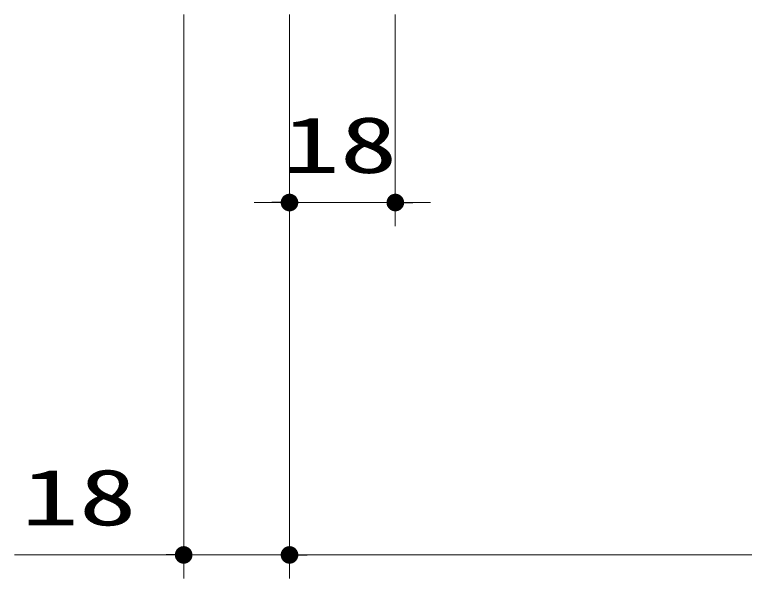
# Model space of a CAD drawing. Units: millimetres, scale not verified. Extents: x -1306 to 1306, y -607 to 607.
# Drawn here: x -1000.6 to -876.4, y -428.1 to -332.1 of the extents above; entities that cross this region are included whole.
import ezdxf
from ezdxf.enums import TextEntityAlignment as Align

# ---------------------------------------------------------------- set-up
doc = ezdxf.new("R2010")
doc.units = ezdxf.units.MM
doc.header["$LTSCALE"] = 5
doc.header["$PDMODE"] = 32
doc.header["$PDSIZE"] = 2.5
for name, color, linetype, lineweight in [('0-6_寸法線', 3, 'Continuous', 13), ('0-7_0', 3, 'Continuous', 25), ('0-8_DEFPOINTS', 7, 'Continuous', 5)]:
    doc.layers.add(name, color=color, linetype=linetype, lineweight=lineweight)
doc.styles.add('ＭＳ ゴシック', font='')
doc.styles.get('ＭＳ ゴシック').set_extended_font_data('MS Gothic')

# ---------------------------------------------------------------- blocks, each defined once
blk = doc.blocks.new('_DOT')
at = {"layer": '0-7_0'}
blk.add_line((-2.5, 0), (-5, 0), dxfattribs=at)
for points in [[(0, 0), (-1.594, 1.926), (-1.34, 2.111)], [(0, 0), (-1.34, 2.111), (-1.064, 2.262)], [(0, 0), (-1.064, 2.262), (-0.773, 2.378)], [(0, 0), (-0.773, 2.378), (-0.468, 2.456)], [(0, 0), (-0.468, 2.456), (-0.157, 2.495)], [(0, 0), (-0.157, 2.495), (0.157, 2.495)], [(0, 0), (0.157, 2.495), (0.468, 2.456)], [(0, 0), (0.468, 2.456), (0.773, 2.378)], [(0, 0), (0.773, 2.378), (1.064, 2.262)], [(0, 0), (1.064, 2.262), (1.34, 2.111)], [(0, 0), (1.34, 2.111), (1.594, 1.926)], [(0, 0), (-2.5, 0), (-2.48, 0.313)], [(0, 0), (-2.48, -0.313), (-2.5, 0)], [(0, 0), (-2.48, 0.313), (-2.421, 0.622)], [(0, 0), (-2.421, -0.622), (-2.48, -0.313)], [(0, 0), (-2.421, 0.622), (-2.324, 0.92)], [(0, 0), (-2.324, -0.92), (-2.421, -0.622)], [(0, 0), (-2.324, 0.92), (-2.191, 1.204)], [(0, 0), (-2.191, -1.204), (-2.324, -0.92)], [(0, 0), (-2.191, 1.204), (-2.023, 1.469)], [(0, 0), (-2.023, -1.469), (-2.191, -1.204)], [(0, 0), (-2.023, 1.469), (-1.822, 1.711)], [(0, 0), (-1.822, -1.711), (-2.023, -1.469)], [(0, 0), (-1.822, 1.711), (-1.594, 1.926)], [(0, 0), (-1.594, -1.926), (-1.822, -1.711)], [(0, 0), (-1.34, -2.111), (-1.594, -1.926)], [(0, 0), (-1.064, -2.262), (-1.34, -2.111)], [(0, 0), (-0.773, -2.378), (-1.064, -2.262)], [(0, 0), (-0.468, -2.456), (-0.773, -2.378)], [(0, 0), (-0.157, -2.495), (-0.468, -2.456)], [(0, 0), (0.157, -2.495), (-0.157, -2.495)], [(0, 0), (1.594, 1.926), (1.822, 1.711)], [(0, 0), (1.822, 1.711), (2.023, 1.469)], [(0, 0), (2.023, 1.469), (2.191, 1.204)], [(0, 0), (2.191, 1.204), (2.324, 0.92)], [(0, 0), (2.324, 0.92), (2.421, 0.622)], [(0, 0), (2.421, 0.622), (2.48, 0.313)], [(0, 0), (2.48, 0.313), (2.5, 0)], [(0, 0), (0.468, -2.456), (0.157, -2.495)], [(0, 0), (0.773, -2.378), (0.468, -2.456)], [(0, 0), (1.064, -2.262), (0.773, -2.378)], [(0, 0), (1.34, -2.111), (1.064, -2.262)], [(0, 0), (1.594, -1.926), (1.34, -2.111)], [(0, 0), (1.822, -1.711), (1.594, -1.926)], [(0, 0), (2.023, -1.469), (1.822, -1.711)], [(0, 0), (2.191, -1.204), (2.023, -1.469)], [(0, 0), (2.324, -0.92), (2.191, -1.204)], [(0, 0), (2.421, -0.622), (2.324, -0.92)], [(0, 0), (2.48, -0.313), (2.421, -0.622)], [(0, 0), (2.5, 0), (2.48, -0.313)]]:
    blk.add_solid(points, dxfattribs=at)

msp = doc.modelspace()

# ---------------------------------------------------------------- linework, layer by layer
at = {"layer": '0-6_寸法線'}
for p, q in [((-971.821, -332.142), (-971.821, -428.142)), ((-953.821, -332.142), (-953.821, -428.142)), ((-953.821, -332.142), (-953.821, -428.142)), ((-953.821, -332.142), (-953.821, -368.142)), ((-935.821, -332.142), (-935.821, -368.142)), ((-956.821, -364.142), (-959.821, -364.142)), ((-953.821, -364.142), (-935.821, -364.142)), ((-932.821, -364.142), (-929.821, -364.142)), ((-974.821, -424.142), (-1000.583, -424.142)), ((-953.821, -424.142), (-971.821, -424.142)), ((-950.821, -424.142), (-556.817, -424.142)), ((-950.821, -424.142), (-947.821, -424.142))]:
    msp.add_line(p, q, dxfattribs=at)
at = {"layer": '0-8_DEFPOINTS'}
for p in [(-935.821, -364.142), (-953.821, -424.142)]:
    msp.add_point(p, dxfattribs=at)

# ---------------------------------------------------------------- block references
at = {"layer": '0-6_寸法線', "xscale": 0.6, "yscale": 0.6}
for p in [(-953.821, -364.142), (-971.821, -424.142)]:
    msp.add_blockref('_DOT', p, dxfattribs=at)
at = {"layer": '0-6_寸法線', "xscale": 0.6, "yscale": 0.6, "rotation": 180}
for p in [(-935.821, -364.142), (-953.821, -424.142), (-953.821, -424.142)]:
    msp.add_blockref('_DOT', p, dxfattribs=at)

# ---------------------------------------------------------------- texts
at = {"layer": '0-6_寸法線', "style": 'ＭＳ ゴシック', "width": 1.5}
for p in [(-955.059, -361.993), (-999.44, -421.993)]:
    msp.add_text('18', height=9.604, dxfattribs=at).set_placement(p, align=Align.BOTTOM_LEFT)

doc.saveas('drawing.dxf')
